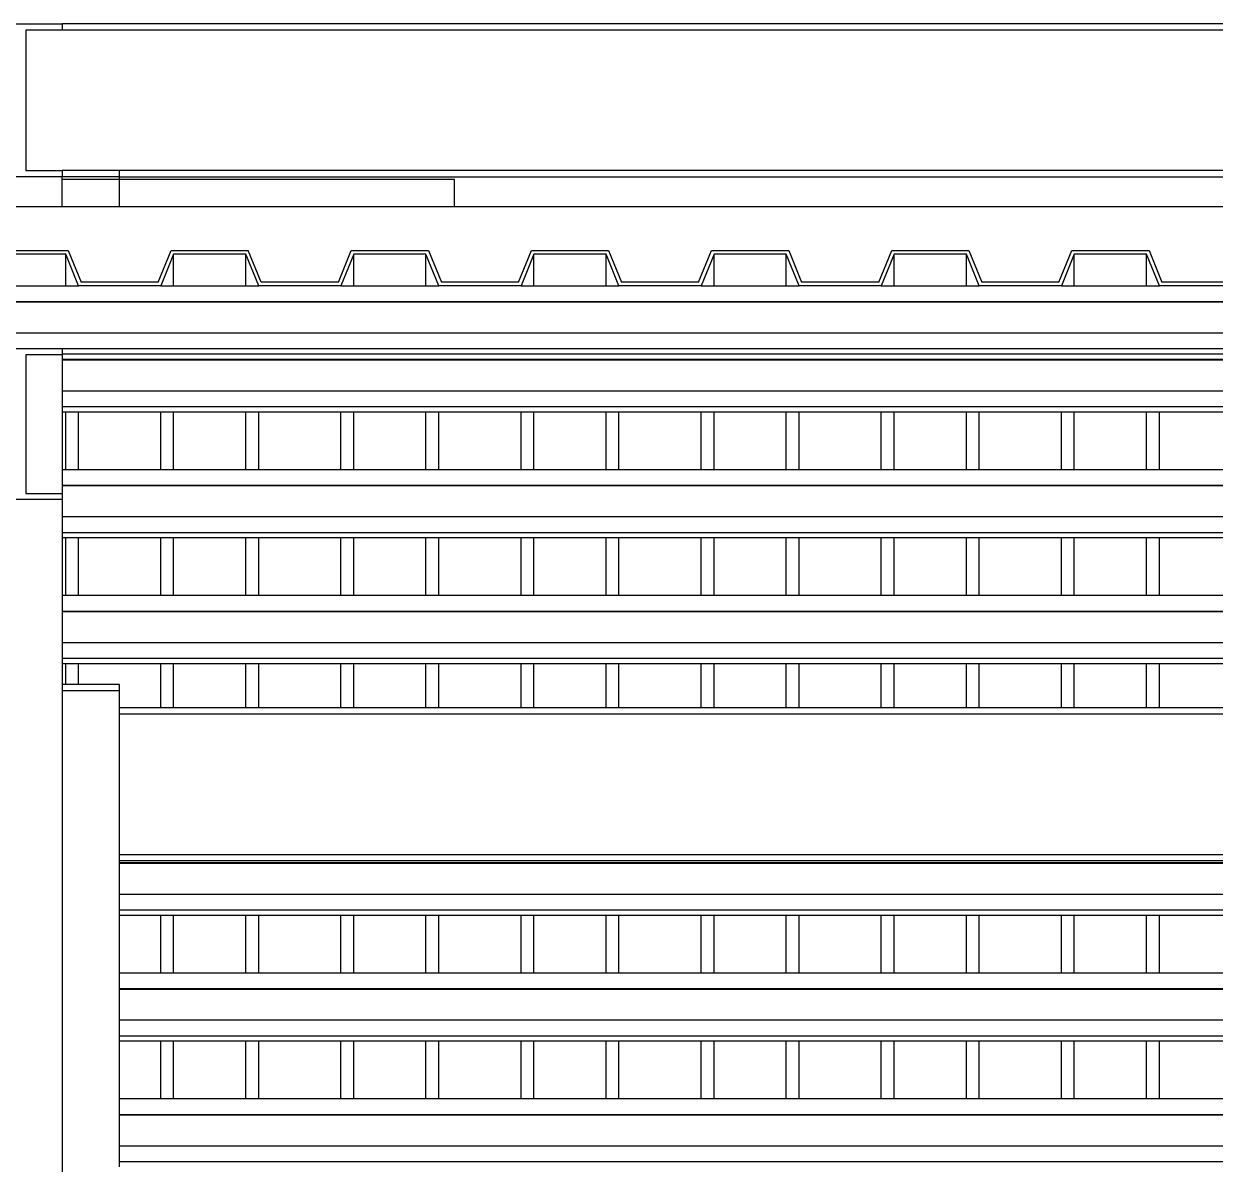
# Model space of a CAD drawing. Extents: x -92 to 92, y -11 to 21.
# Drawn here: x -62.209 to -60.341, y 16.211 to 17.998 of the extents above; entities that cross this region are included whole.
import ezdxf

# ---------------------------------------------------------------- set-up
doc = ezdxf.new("R2010")
doc.units = 0
doc.layers.get('0').update_dxf_attribs({"linetype": 'CONTINUOUS'})

msp = doc.modelspace()

# ---------------------------------------------------------------- linework, layer by layer
for p, q in [((-62.2687, 17.9984), (-62.1487, 17.9984)), ((-62.1487, 17.9886), (-62.2056, 17.9886)), ((-62.2056, 17.9886), (-62.2056, 17.7682)), ((-62.1487, 17.9984), (-62.1487, 17.9886)), ((-58.5187, 17.9984), (-62.1487, 17.9984)), ((-58.5187, 17.9886), (-62.1487, 17.9886)), ((-62.2056, 17.7682), (-62.1487, 17.7682)), ((-62.1487, 17.7682), (-62.1487, 17.7584)), ((-62.0587, 17.7682), (-62.1487, 17.7682)), ((-62.0587, 17.7584), (-62.0587, 17.7682)), ((-58.5187, 17.7682), (-62.0587, 17.7682)), ((-62.1487, 17.7584), (-62.2687, 17.7584)), ((-62.1487, 17.7541), (-62.1487, 17.7584)), ((-62.0587, 17.7584), (-62.1487, 17.7584)), ((-62.0587, 17.7541), (-62.1487, 17.7541)), ((-62.1487, 17.7119), (-62.1487, 17.7541)), ((-62.0587, 17.7584), (-58.5187, 17.7584)), ((-62.0587, 17.7541), (-62.0587, 17.7584)), ((-61.5337, 17.7541), (-62.0587, 17.7541)), ((-62.0587, 17.7119), (-62.0587, 17.7541)), ((-61.5337, 17.7119), (-61.5337, 17.7541)), ((-62.2687, 17.7119), (-62.1487, 17.7119)), ((-62.1487, 17.7119), (-62.0587, 17.7119)), ((-62.0587, 17.7119), (-61.5337, 17.7119)), ((-61.5337, 17.7119), (-59.5772, 17.7119)), ((-62.2602, 17.6428), (-62.1391, 17.6428)), ((-62.143, 17.6372), (-62.2562, 17.6372)), ((-62.143, 17.5879), (-62.143, 17.6372)), ((-62.1229, 17.5879), (-62.143, 17.6372)), ((-62.1391, 17.6428), (-62.1189, 17.5935)), ((-61.9979, 17.5935), (-61.9777, 17.6428)), ((-61.9738, 17.6372), (-61.994, 17.5879)), ((-61.9777, 17.6428), (-61.8567, 17.6428)), ((-61.9738, 17.5879), (-61.9738, 17.6372)), ((-61.8606, 17.6372), (-61.9738, 17.6372)), ((-61.8606, 17.5879), (-61.8606, 17.6372)), ((-61.8404, 17.5879), (-61.8606, 17.6372)), ((-61.8365, 17.5935), (-61.8567, 17.6428)), ((-61.7155, 17.5935), (-61.6953, 17.6428)), ((-61.6914, 17.6372), (-61.7116, 17.5879)), ((-61.6953, 17.6428), (-61.5743, 17.6428)), ((-61.6914, 17.5879), (-61.6914, 17.6372)), ((-61.5782, 17.6372), (-61.6914, 17.6372)), ((-61.5782, 17.5879), (-61.5782, 17.6372)), ((-61.558, 17.5879), (-61.5782, 17.6372)), ((-61.5743, 17.6428), (-61.5541, 17.5935)), ((-61.4331, 17.5935), (-61.4129, 17.6428)), ((-61.409, 17.6372), (-61.4292, 17.5879)), ((-61.4129, 17.6428), (-61.2919, 17.6428)), ((-61.409, 17.5879), (-61.409, 17.6372)), ((-61.2958, 17.6372), (-61.409, 17.6372)), ((-61.2958, 17.5879), (-61.2958, 17.6372)), ((-61.2756, 17.5879), (-61.2958, 17.6372)), ((-61.2919, 17.6428), (-61.2717, 17.5935)), ((-61.1507, 17.5935), (-61.1305, 17.6428)), ((-61.1266, 17.6372), (-61.1468, 17.5879)), ((-61.1305, 17.6428), (-61.0095, 17.6428)), ((-61.1266, 17.5879), (-61.1266, 17.6372)), ((-61.0134, 17.6372), (-61.1266, 17.6372)), ((-61.0134, 17.5879), (-61.0134, 17.6372)), ((-60.9932, 17.5879), (-61.0134, 17.6372)), ((-61.0095, 17.6428), (-60.9893, 17.5935)), ((-60.8683, 17.5935), (-60.8481, 17.6428)), ((-60.8442, 17.6372), (-60.8644, 17.5879)), ((-60.8481, 17.6428), (-60.7271, 17.6428)), ((-60.8442, 17.5879), (-60.8442, 17.6372)), ((-60.731, 17.6372), (-60.8442, 17.6372)), ((-60.731, 17.5879), (-60.731, 17.6372)), ((-60.7108, 17.5879), (-60.731, 17.6372)), ((-60.7271, 17.6428), (-60.7069, 17.5935)), ((-60.5858, 17.5935), (-60.5657, 17.6428)), ((-60.5618, 17.6372), (-60.5819, 17.5879)), ((-60.5657, 17.6428), (-60.4446, 17.6428)), ((-60.5618, 17.5879), (-60.5618, 17.6372)), ((-60.4485, 17.6372), (-60.5618, 17.6372)), ((-60.4485, 17.5879), (-60.4485, 17.6372)), ((-60.4284, 17.5879), (-60.4485, 17.6372)), ((-60.4446, 17.6428), (-60.4245, 17.5935)), ((-62.2562, 17.5879), (-62.143, 17.5879)), ((-62.143, 17.5879), (-62.1229, 17.5879)), ((-61.994, 17.5879), (-62.1229, 17.5879)), ((-61.9979, 17.5935), (-62.1189, 17.5935)), ((-61.994, 17.5879), (-61.9738, 17.5879)), ((-61.9738, 17.5879), (-61.8606, 17.5879)), ((-61.8606, 17.5879), (-61.8404, 17.5879)), ((-61.7116, 17.5879), (-61.8404, 17.5879)), ((-61.7155, 17.5935), (-61.8365, 17.5935)), ((-61.7116, 17.5879), (-61.6914, 17.5879)), ((-61.6914, 17.5879), (-61.5782, 17.5879)), ((-61.5782, 17.5879), (-61.558, 17.5879)), ((-61.4292, 17.5879), (-61.558, 17.5879)), ((-61.4331, 17.5935), (-61.5541, 17.5935)), ((-61.4292, 17.5879), (-61.409, 17.5879)), ((-61.409, 17.5879), (-61.2958, 17.5879)), ((-61.2958, 17.5879), (-61.2756, 17.5879)), ((-61.1468, 17.5879), (-61.2756, 17.5879)), ((-61.1507, 17.5935), (-61.2717, 17.5935)), ((-61.1468, 17.5879), (-61.1266, 17.5879)), ((-61.1266, 17.5879), (-61.0134, 17.5879)), ((-61.0134, 17.5879), (-60.9932, 17.5879)), ((-60.8644, 17.5879), (-60.9932, 17.5879)), ((-60.8683, 17.5935), (-60.9893, 17.5935)), ((-60.8644, 17.5879), (-60.8442, 17.5879)), ((-60.8442, 17.5879), (-60.731, 17.5879)), ((-60.731, 17.5879), (-60.7108, 17.5879)), ((-60.5819, 17.5879), (-60.7108, 17.5879)), ((-60.5858, 17.5935), (-60.7069, 17.5935)), ((-60.5819, 17.5879), (-60.5618, 17.5879)), ((-60.5618, 17.5879), (-60.4485, 17.5879)), ((-60.4485, 17.5879), (-60.4284, 17.5879)), ((-60.2995, 17.5879), (-60.4284, 17.5879)), ((-60.3034, 17.5935), (-60.4245, 17.5935)), ((-64.9532, 17.5632), (-47.2687, 17.5632)), ((-64.9532, 17.5624), (-47.2687, 17.5624)), ((-64.9532, 17.5139), (-47.2687, 17.5139)), ((-62.2687, 17.4892), (-62.1487, 17.4892)), ((-62.1487, 17.4892), (-62.1487, 17.481)), ((-62.1487, 17.4892), (-58.5187, 17.4892)), ((-62.1487, 17.4796), (-62.2056, 17.4796)), ((-62.2056, 17.4796), (-62.2056, 17.2622)), ((-62.1487, 17.481), (-58.5187, 17.481)), ((-62.1487, 17.481), (-62.1487, 17.4796)), ((-62.1487, 17.4796), (-62.1487, 17.4725)), ((-62.1487, 17.4725), (-58.5187, 17.4725)), ((-62.1487, 17.4725), (-62.1487, 17.4717)), ((-62.1487, 17.4717), (-58.5187, 17.4717)), ((-62.1487, 17.4717), (-62.1487, 17.4232)), ((-62.1487, 17.4232), (-58.5187, 17.4232)), ((-62.1487, 17.4232), (-62.1487, 17.3985)), ((-62.1487, 17.3985), (-58.5187, 17.3985)), ((-62.1487, 17.3985), (-62.1487, 17.3903)), ((-62.1487, 17.3903), (-62.143, 17.3903)), ((-62.1487, 17.3903), (-62.1487, 17.2999)), ((-62.143, 17.2999), (-62.143, 17.3903)), ((-62.143, 17.3903), (-62.1229, 17.3903)), ((-62.1229, 17.2999), (-62.1229, 17.3903)), ((-62.1229, 17.3903), (-61.994, 17.3903)), ((-61.994, 17.2999), (-61.994, 17.3903)), ((-61.994, 17.3903), (-61.9738, 17.3903)), ((-61.9738, 17.2999), (-61.9738, 17.3903)), ((-61.9738, 17.3903), (-61.8606, 17.3903)), ((-61.8606, 17.2999), (-61.8606, 17.3903)), ((-61.8606, 17.3903), (-61.8404, 17.3903)), ((-61.8404, 17.2999), (-61.8404, 17.3903)), ((-61.8404, 17.3903), (-61.7116, 17.3903)), ((-61.7116, 17.2999), (-61.7116, 17.3903)), ((-61.7116, 17.3903), (-61.6914, 17.3903)), ((-61.6914, 17.2999), (-61.6914, 17.3903)), ((-61.6914, 17.3903), (-61.5782, 17.3903)), ((-61.5782, 17.2999), (-61.5782, 17.3903)), ((-61.5782, 17.3903), (-61.558, 17.3903)), ((-61.558, 17.2999), (-61.558, 17.3903)), ((-61.558, 17.3903), (-61.4292, 17.3903)), ((-61.4292, 17.2999), (-61.4292, 17.3903)), ((-61.4292, 17.3903), (-61.409, 17.3903)), ((-61.409, 17.2999), (-61.409, 17.3903)), ((-61.409, 17.3903), (-61.2958, 17.3903)), ((-61.2958, 17.2999), (-61.2958, 17.3903)), ((-61.2958, 17.3903), (-61.2756, 17.3903)), ((-61.2756, 17.2999), (-61.2756, 17.3903)), ((-61.2756, 17.3903), (-61.1468, 17.3903)), ((-61.1468, 17.2999), (-61.1468, 17.3903)), ((-61.1468, 17.3903), (-61.1266, 17.3903)), ((-61.1266, 17.2999), (-61.1266, 17.3903)), ((-61.1266, 17.3903), (-61.0134, 17.3903)), ((-61.0134, 17.2999), (-61.0134, 17.3903)), ((-61.0134, 17.3903), (-60.9932, 17.3903)), ((-60.9932, 17.2999), (-60.9932, 17.3903)), ((-60.9932, 17.3903), (-60.8644, 17.3903)), ((-60.8644, 17.2999), (-60.8644, 17.3903)), ((-60.8644, 17.3903), (-60.8442, 17.3903)), ((-60.8442, 17.2999), (-60.8442, 17.3903)), ((-60.8442, 17.3903), (-60.731, 17.3903)), ((-60.731, 17.2999), (-60.731, 17.3903)), ((-60.731, 17.3903), (-60.7108, 17.3903)), ((-60.7108, 17.2999), (-60.7108, 17.3903)), ((-60.7108, 17.3903), (-60.5819, 17.3903)), ((-60.5819, 17.2999), (-60.5819, 17.3903)), ((-60.5819, 17.3903), (-60.5618, 17.3903)), ((-60.5618, 17.2999), (-60.5618, 17.3903)), ((-60.5618, 17.3903), (-60.4485, 17.3903)), ((-60.4485, 17.2999), (-60.4485, 17.3903)), ((-60.4485, 17.3903), (-60.4284, 17.3903)), ((-60.4284, 17.2999), (-60.4284, 17.3903)), ((-60.4284, 17.3903), (-60.2995, 17.3903)), ((-62.1487, 17.2999), (-62.1487, 17.2752)), ((-62.1487, 17.2999), (-62.143, 17.2999)), ((-62.143, 17.2999), (-62.1229, 17.2999)), ((-62.1229, 17.2999), (-61.994, 17.2999)), ((-61.994, 17.2999), (-61.9738, 17.2999)), ((-61.9738, 17.2999), (-61.8606, 17.2999)), ((-61.8606, 17.2999), (-61.8404, 17.2999)), ((-61.8404, 17.2999), (-61.7116, 17.2999)), ((-61.7116, 17.2999), (-61.6914, 17.2999)), ((-61.6914, 17.2999), (-61.5782, 17.2999)), ((-61.5782, 17.2999), (-61.558, 17.2999)), ((-61.558, 17.2999), (-61.4292, 17.2999)), ((-61.4292, 17.2999), (-61.409, 17.2999)), ((-61.409, 17.2999), (-61.2958, 17.2999)), ((-61.2958, 17.2999), (-61.2756, 17.2999)), ((-61.2756, 17.2999), (-61.1468, 17.2999)), ((-61.1468, 17.2999), (-61.1266, 17.2999)), ((-61.1266, 17.2999), (-61.0134, 17.2999)), ((-61.0134, 17.2999), (-60.9932, 17.2999)), ((-60.9932, 17.2999), (-60.8644, 17.2999)), ((-60.8644, 17.2999), (-60.8442, 17.2999)), ((-60.8442, 17.2999), (-60.731, 17.2999)), ((-60.731, 17.2999), (-60.7108, 17.2999)), ((-60.7108, 17.2999), (-60.5819, 17.2999)), ((-60.5819, 17.2999), (-60.5618, 17.2999)), ((-60.5618, 17.2999), (-60.4485, 17.2999)), ((-60.4485, 17.2999), (-60.4284, 17.2999)), ((-60.4284, 17.2999), (-60.2995, 17.2999)), ((-62.2056, 17.2622), (-62.1487, 17.2622)), ((-62.1487, 17.2752), (-58.5187, 17.2752)), ((-62.1487, 17.2752), (-62.1487, 17.2744)), ((-62.1487, 17.2744), (-58.5187, 17.2744)), ((-62.1487, 17.2744), (-62.1487, 17.2622)), ((-62.1487, 17.2622), (-62.1487, 17.2525)), ((-62.1487, 17.2525), (-62.2687, 17.2525)), ((-62.1487, 17.2525), (-62.1487, 17.2259)), ((-62.1487, 17.2259), (-58.5187, 17.2259)), ((-62.1487, 17.2259), (-62.1487, 17.2012)), ((-62.1487, 17.2012), (-58.5187, 17.2012)), ((-62.1487, 17.2012), (-62.1487, 17.193)), ((-62.1487, 17.193), (-62.143, 17.193)), ((-62.1487, 17.193), (-62.1487, 17.1026)), ((-62.143, 17.1026), (-62.143, 17.193)), ((-62.143, 17.193), (-62.1229, 17.193)), ((-62.1229, 17.1026), (-62.1229, 17.193)), ((-62.1229, 17.193), (-61.994, 17.193)), ((-61.994, 17.1026), (-61.994, 17.193)), ((-61.994, 17.193), (-61.9738, 17.193)), ((-61.9738, 17.1026), (-61.9738, 17.193)), ((-61.9738, 17.193), (-61.8606, 17.193)), ((-61.8606, 17.1026), (-61.8606, 17.193)), ((-61.8606, 17.193), (-61.8404, 17.193)), ((-61.8404, 17.1026), (-61.8404, 17.193)), ((-61.8404, 17.193), (-61.7116, 17.193)), ((-61.7116, 17.1026), (-61.7116, 17.193)), ((-61.7116, 17.193), (-61.6914, 17.193)), ((-61.6914, 17.1026), (-61.6914, 17.193)), ((-61.6914, 17.193), (-61.5782, 17.193)), ((-61.5782, 17.1026), (-61.5782, 17.193)), ((-61.5782, 17.193), (-61.558, 17.193)), ((-61.558, 17.1026), (-61.558, 17.193)), ((-61.558, 17.193), (-61.4292, 17.193)), ((-61.4292, 17.1026), (-61.4292, 17.193)), ((-61.4292, 17.193), (-61.409, 17.193)), ((-61.409, 17.1026), (-61.409, 17.193)), ((-61.409, 17.193), (-61.2958, 17.193)), ((-61.2958, 17.1026), (-61.2958, 17.193)), ((-61.2958, 17.193), (-61.2756, 17.193)), ((-61.2756, 17.1026), (-61.2756, 17.193)), ((-61.2756, 17.193), (-61.1468, 17.193)), ((-61.1468, 17.1026), (-61.1468, 17.193)), ((-61.1468, 17.193), (-61.1266, 17.193)), ((-61.1266, 17.1026), (-61.1266, 17.193)), ((-61.1266, 17.193), (-61.0134, 17.193)), ((-61.0134, 17.1026), (-61.0134, 17.193)), ((-61.0134, 17.193), (-60.9932, 17.193)), ((-60.9932, 17.1026), (-60.9932, 17.193)), ((-60.9932, 17.193), (-60.8644, 17.193)), ((-60.8644, 17.1026), (-60.8644, 17.193)), ((-60.8644, 17.193), (-60.8442, 17.193)), ((-60.8442, 17.1026), (-60.8442, 17.193)), ((-60.8442, 17.193), (-60.731, 17.193)), ((-60.731, 17.1026), (-60.731, 17.193)), ((-60.731, 17.193), (-60.7108, 17.193)), ((-60.7108, 17.1026), (-60.7108, 17.193)), ((-60.7108, 17.193), (-60.5819, 17.193)), ((-60.5819, 17.1026), (-60.5819, 17.193)), ((-60.5819, 17.193), (-60.5618, 17.193)), ((-60.5618, 17.1026), (-60.5618, 17.193)), ((-60.5618, 17.193), (-60.4485, 17.193)), ((-60.4485, 17.1026), (-60.4485, 17.193)), ((-60.4485, 17.193), (-60.4284, 17.193)), ((-60.4284, 17.1026), (-60.4284, 17.193)), ((-60.4284, 17.193), (-60.2995, 17.193)), ((-62.1487, 17.1026), (-62.143, 17.1026)), ((-62.1487, 17.1026), (-62.1487, 17.0779)), ((-62.143, 17.1026), (-62.1229, 17.1026)), ((-62.1229, 17.1026), (-61.994, 17.1026)), ((-61.994, 17.1026), (-61.9738, 17.1026)), ((-61.9738, 17.1026), (-61.8606, 17.1026)), ((-61.8606, 17.1026), (-61.8404, 17.1026)), ((-61.8404, 17.1026), (-61.7116, 17.1026)), ((-61.7116, 17.1026), (-61.6914, 17.1026)), ((-61.6914, 17.1026), (-61.5782, 17.1026)), ((-61.5782, 17.1026), (-61.558, 17.1026)), ((-61.558, 17.1026), (-61.4292, 17.1026)), ((-61.4292, 17.1026), (-61.409, 17.1026)), ((-61.409, 17.1026), (-61.2958, 17.1026)), ((-61.2958, 17.1026), (-61.2756, 17.1026)), ((-61.2756, 17.1026), (-61.1468, 17.1026)), ((-61.1468, 17.1026), (-61.1266, 17.1026)), ((-61.1266, 17.1026), (-61.0134, 17.1026)), ((-61.0134, 17.1026), (-60.9932, 17.1026)), ((-60.9932, 17.1026), (-60.8644, 17.1026)), ((-60.8644, 17.1026), (-60.8442, 17.1026)), ((-60.8442, 17.1026), (-60.731, 17.1026)), ((-60.731, 17.1026), (-60.7108, 17.1026)), ((-60.7108, 17.1026), (-60.5819, 17.1026)), ((-60.5819, 17.1026), (-60.5618, 17.1026)), ((-60.5618, 17.1026), (-60.4485, 17.1026)), ((-60.4485, 17.1026), (-60.4284, 17.1026)), ((-60.4284, 17.1026), (-60.2995, 17.1026)), ((-62.1487, 17.0779), (-58.5187, 17.0779)), ((-62.1487, 17.0779), (-62.1487, 17.0771)), ((-62.1487, 17.0771), (-58.5187, 17.0771)), ((-62.1487, 17.0771), (-62.1487, 17.0286)), ((-62.1487, 17.0286), (-58.5187, 17.0286)), ((-62.1487, 17.0286), (-62.1487, 17.0039)), ((-62.1487, 17.0039), (-58.5187, 17.0039)), ((-62.1487, 17.0039), (-62.1487, 16.9957)), ((-62.1487, 16.9957), (-62.143, 16.9957)), ((-62.1487, 16.9957), (-62.1487, 16.9626)), ((-62.143, 16.9626), (-62.143, 16.9957)), ((-62.143, 16.9957), (-62.1229, 16.9957)), ((-62.1229, 16.9626), (-62.1229, 16.9957)), ((-62.1229, 16.9957), (-61.994, 16.9957)), ((-61.994, 16.9261), (-61.994, 16.9957)), ((-61.994, 16.9957), (-61.9738, 16.9957)), ((-61.9738, 16.9261), (-61.9738, 16.9957)), ((-61.9738, 16.9957), (-61.8606, 16.9957)), ((-61.8606, 16.9261), (-61.8606, 16.9957)), ((-61.8606, 16.9957), (-61.8404, 16.9957)), ((-61.8404, 16.9261), (-61.8404, 16.9957)), ((-61.8404, 16.9957), (-61.7116, 16.9957)), ((-61.7116, 16.9261), (-61.7116, 16.9957)), ((-61.7116, 16.9957), (-61.6914, 16.9957)), ((-61.6914, 16.9261), (-61.6914, 16.9957)), ((-61.6914, 16.9957), (-61.5782, 16.9957)), ((-61.5782, 16.9261), (-61.5782, 16.9957)), ((-61.5782, 16.9957), (-61.558, 16.9957)), ((-61.558, 16.9261), (-61.558, 16.9957)), ((-61.558, 16.9957), (-61.4292, 16.9957)), ((-61.4292, 16.9261), (-61.4292, 16.9957)), ((-61.4292, 16.9957), (-61.409, 16.9957)), ((-61.409, 16.9261), (-61.409, 16.9957)), ((-61.409, 16.9957), (-61.2958, 16.9957)), ((-61.2958, 16.9261), (-61.2958, 16.9957)), ((-61.2958, 16.9957), (-61.2756, 16.9957)), ((-61.2756, 16.9261), (-61.2756, 16.9957)), ((-61.2756, 16.9957), (-61.1468, 16.9957)), ((-61.1468, 16.9261), (-61.1468, 16.9957)), ((-61.1468, 16.9957), (-61.1266, 16.9957)), ((-61.1266, 16.9261), (-61.1266, 16.9957)), ((-61.1266, 16.9957), (-61.0134, 16.9957)), ((-61.0134, 16.9261), (-61.0134, 16.9957)), ((-61.0134, 16.9957), (-60.9932, 16.9957)), ((-60.9932, 16.9261), (-60.9932, 16.9957)), ((-60.9932, 16.9957), (-60.8644, 16.9957)), ((-60.8644, 16.9261), (-60.8644, 16.9957)), ((-60.8644, 16.9957), (-60.8442, 16.9957)), ((-60.8442, 16.9261), (-60.8442, 16.9957)), ((-60.8442, 16.9957), (-60.731, 16.9957)), ((-60.731, 16.9261), (-60.731, 16.9957)), ((-60.731, 16.9957), (-60.7108, 16.9957)), ((-60.7108, 16.9261), (-60.7108, 16.9957)), ((-60.7108, 16.9957), (-60.5819, 16.9957)), ((-60.5819, 16.9261), (-60.5819, 16.9957)), ((-60.5819, 16.9957), (-60.5618, 16.9957)), ((-60.5618, 16.9261), (-60.5618, 16.9957)), ((-60.5618, 16.9957), (-60.4485, 16.9957)), ((-60.4485, 16.9261), (-60.4485, 16.9957)), ((-60.4485, 16.9957), (-60.4284, 16.9957)), ((-60.4284, 16.9261), (-60.4284, 16.9957)), ((-60.4284, 16.9957), (-60.2995, 16.9957)), ((-62.143, 16.9626), (-62.1487, 16.9626)), ((-62.1487, 16.9626), (-62.1487, 16.9528)), ((-62.1229, 16.9626), (-62.143, 16.9626)), ((-62.0587, 16.9626), (-62.1229, 16.9626)), ((-62.0587, 16.9528), (-62.0587, 16.9626)), ((-62.0587, 16.9528), (-62.1487, 16.9528)), ((-62.1487, 16.9528), (-62.1487, 16.9527)), ((-62.1487, 16.9527), (-62.1487, 14.3841)), ((-62.0587, 16.9527), (-62.1487, 16.9527)), ((-62.0587, 16.9527), (-62.0587, 16.9528)), ((-62.0587, 16.9261), (-62.0587, 16.9527)), ((-61.994, 16.9261), (-62.0587, 16.9261)), ((-62.0587, 16.9163), (-62.0587, 16.9261)), ((-61.9738, 16.9261), (-61.994, 16.9261)), ((-61.8606, 16.9261), (-61.9738, 16.9261)), ((-61.8404, 16.9261), (-61.8606, 16.9261)), ((-61.7116, 16.9261), (-61.8404, 16.9261)), ((-61.6914, 16.9261), (-61.7116, 16.9261)), ((-61.5782, 16.9261), (-61.6914, 16.9261)), ((-61.558, 16.9261), (-61.5782, 16.9261)), ((-61.4292, 16.9261), (-61.558, 16.9261)), ((-61.409, 16.9261), (-61.4292, 16.9261)), ((-61.2958, 16.9261), (-61.409, 16.9261)), ((-61.2756, 16.9261), (-61.2958, 16.9261)), ((-61.1468, 16.9261), (-61.2756, 16.9261)), ((-61.1266, 16.9261), (-61.1468, 16.9261)), ((-61.0134, 16.9261), (-61.1266, 16.9261)), ((-60.9932, 16.9261), (-61.0134, 16.9261)), ((-60.8644, 16.9261), (-60.9932, 16.9261)), ((-60.8442, 16.9261), (-60.8644, 16.9261)), ((-60.731, 16.9261), (-60.8442, 16.9261)), ((-60.7108, 16.9261), (-60.731, 16.9261)), ((-60.5819, 16.9261), (-60.7108, 16.9261)), ((-60.5618, 16.9261), (-60.5819, 16.9261)), ((-60.4485, 16.9261), (-60.5618, 16.9261)), ((-60.4284, 16.9261), (-60.4485, 16.9261)), ((-60.2995, 16.9261), (-60.4284, 16.9261)), ((-58.5187, 16.9163), (-62.0587, 16.9163)), ((-62.0587, 16.6959), (-62.0587, 16.9163)), ((-58.5187, 16.6959), (-62.0587, 16.6959)), ((-62.0587, 16.6861), (-62.0587, 16.6959)), ((-58.5187, 16.6861), (-62.0587, 16.6861)), ((-62.0587, 16.6834), (-62.0587, 16.6861)), ((-62.0587, 16.6834), (-58.5187, 16.6834)), ((-62.0587, 16.6825), (-62.0587, 16.6834)), ((-62.0587, 16.6825), (-58.5187, 16.6825)), ((-62.0587, 16.6341), (-62.0587, 16.6825)), ((-62.0587, 16.6341), (-58.5187, 16.6341)), ((-62.0587, 16.6094), (-62.0587, 16.6341)), ((-62.0587, 16.6094), (-58.5187, 16.6094)), ((-62.0587, 16.6012), (-62.0587, 16.6094)), ((-62.0587, 16.6012), (-61.994, 16.6012)), ((-62.0587, 16.5108), (-62.0587, 16.6012)), ((-61.994, 16.5108), (-61.994, 16.6012)), ((-61.994, 16.6012), (-61.9738, 16.6012)), ((-61.9738, 16.5108), (-61.9738, 16.6012)), ((-61.9738, 16.6012), (-61.8606, 16.6012)), ((-61.8606, 16.5108), (-61.8606, 16.6012)), ((-61.8606, 16.6012), (-61.8404, 16.6012)), ((-61.8404, 16.5108), (-61.8404, 16.6012)), ((-61.8404, 16.6012), (-61.7116, 16.6012)), ((-61.7116, 16.5108), (-61.7116, 16.6012)), ((-61.7116, 16.6012), (-61.6914, 16.6012)), ((-61.6914, 16.5108), (-61.6914, 16.6012)), ((-61.6914, 16.6012), (-61.5782, 16.6012)), ((-61.5782, 16.5108), (-61.5782, 16.6012)), ((-61.5782, 16.6012), (-61.558, 16.6012)), ((-61.558, 16.5108), (-61.558, 16.6012)), ((-61.558, 16.6012), (-61.4292, 16.6012)), ((-61.4292, 16.5108), (-61.4292, 16.6012)), ((-61.4292, 16.6012), (-61.409, 16.6012)), ((-61.409, 16.5108), (-61.409, 16.6012)), ((-61.409, 16.6012), (-61.2958, 16.6012)), ((-61.2958, 16.5108), (-61.2958, 16.6012)), ((-61.2958, 16.6012), (-61.2756, 16.6012)), ((-61.2756, 16.5108), (-61.2756, 16.6012)), ((-61.2756, 16.6012), (-61.1468, 16.6012)), ((-61.1468, 16.5108), (-61.1468, 16.6012)), ((-61.1468, 16.6012), (-61.1266, 16.6012)), ((-61.1266, 16.5108), (-61.1266, 16.6012)), ((-61.1266, 16.6012), (-61.0134, 16.6012)), ((-61.0134, 16.5108), (-61.0134, 16.6012)), ((-61.0134, 16.6012), (-60.9932, 16.6012)), ((-60.9932, 16.5108), (-60.9932, 16.6012)), ((-60.9932, 16.6012), (-60.8644, 16.6012)), ((-60.8644, 16.5108), (-60.8644, 16.6012)), ((-60.8644, 16.6012), (-60.8442, 16.6012)), ((-60.8442, 16.5108), (-60.8442, 16.6012)), ((-60.8442, 16.6012), (-60.731, 16.6012)), ((-60.731, 16.5108), (-60.731, 16.6012)), ((-60.731, 16.6012), (-60.7108, 16.6012)), ((-60.7108, 16.5108), (-60.7108, 16.6012)), ((-60.7108, 16.6012), (-60.5819, 16.6012)), ((-60.5819, 16.5108), (-60.5819, 16.6012)), ((-60.5819, 16.6012), (-60.5618, 16.6012)), ((-60.5618, 16.5108), (-60.5618, 16.6012)), ((-60.5618, 16.6012), (-60.4485, 16.6012)), ((-60.4485, 16.5108), (-60.4485, 16.6012)), ((-60.4485, 16.6012), (-60.4284, 16.6012)), ((-60.4284, 16.5108), (-60.4284, 16.6012)), ((-60.4284, 16.6012), (-60.2995, 16.6012)), ((-62.0587, 16.5108), (-61.994, 16.5108)), ((-62.0587, 16.4861), (-62.0587, 16.5108)), ((-61.994, 16.5108), (-61.9738, 16.5108)), ((-61.9738, 16.5108), (-61.8606, 16.5108)), ((-61.8606, 16.5108), (-61.8404, 16.5108)), ((-61.8404, 16.5108), (-61.7116, 16.5108)), ((-61.7116, 16.5108), (-61.6914, 16.5108)), ((-61.6914, 16.5108), (-61.5782, 16.5108)), ((-61.5782, 16.5108), (-61.558, 16.5108)), ((-61.558, 16.5108), (-61.4292, 16.5108)), ((-61.4292, 16.5108), (-61.409, 16.5108)), ((-61.409, 16.5108), (-61.2958, 16.5108)), ((-61.2958, 16.5108), (-61.2756, 16.5108)), ((-61.2756, 16.5108), (-61.1468, 16.5108)), ((-61.1468, 16.5108), (-61.1266, 16.5108)), ((-61.1266, 16.5108), (-61.0134, 16.5108)), ((-61.0134, 16.5108), (-60.9932, 16.5108)), ((-60.9932, 16.5108), (-60.8644, 16.5108)), ((-60.8644, 16.5108), (-60.8442, 16.5108)), ((-60.8442, 16.5108), (-60.731, 16.5108)), ((-60.731, 16.5108), (-60.7108, 16.5108)), ((-60.7108, 16.5108), (-60.5819, 16.5108)), ((-60.5819, 16.5108), (-60.5618, 16.5108)), ((-60.5618, 16.5108), (-60.4485, 16.5108)), ((-60.4485, 16.5108), (-60.4284, 16.5108)), ((-60.4284, 16.5108), (-60.2995, 16.5108)), ((-62.0587, 16.4861), (-58.5187, 16.4861)), ((-62.0587, 16.4853), (-62.0587, 16.4861)), ((-62.0587, 16.4853), (-58.5187, 16.4853)), ((-62.0587, 16.4368), (-62.0587, 16.4853)), ((-62.0587, 16.4368), (-58.5187, 16.4368)), ((-62.0587, 16.4121), (-62.0587, 16.4368)), ((-62.0587, 16.4121), (-58.5187, 16.4121)), ((-62.0587, 16.4039), (-62.0587, 16.4121)), ((-62.0587, 16.4039), (-61.994, 16.4039)), ((-62.0587, 16.3135), (-62.0587, 16.4039)), ((-61.994, 16.3135), (-61.994, 16.4039)), ((-61.994, 16.4039), (-61.9738, 16.4039)), ((-61.9738, 16.3135), (-61.9738, 16.4039)), ((-61.9738, 16.4039), (-61.8606, 16.4039)), ((-61.8606, 16.3135), (-61.8606, 16.4039)), ((-61.8606, 16.4039), (-61.8404, 16.4039)), ((-61.8404, 16.3135), (-61.8404, 16.4039)), ((-61.8404, 16.4039), (-61.7116, 16.4039)), ((-61.7116, 16.3135), (-61.7116, 16.4039)), ((-61.7116, 16.4039), (-61.6914, 16.4039)), ((-61.6914, 16.3135), (-61.6914, 16.4039)), ((-61.6914, 16.4039), (-61.5782, 16.4039)), ((-61.5782, 16.3135), (-61.5782, 16.4039)), ((-61.5782, 16.4039), (-61.558, 16.4039)), ((-61.558, 16.3135), (-61.558, 16.4039)), ((-61.558, 16.4039), (-61.4292, 16.4039)), ((-61.4292, 16.3135), (-61.4292, 16.4039)), ((-61.4292, 16.4039), (-61.409, 16.4039)), ((-61.409, 16.3135), (-61.409, 16.4039)), ((-61.409, 16.4039), (-61.2958, 16.4039)), ((-61.2958, 16.3135), (-61.2958, 16.4039)), ((-61.2958, 16.4039), (-61.2756, 16.4039)), ((-61.2756, 16.3135), (-61.2756, 16.4039)), ((-61.2756, 16.4039), (-61.1468, 16.4039)), ((-61.1468, 16.3135), (-61.1468, 16.4039)), ((-61.1468, 16.4039), (-61.1266, 16.4039)), ((-61.1266, 16.3135), (-61.1266, 16.4039)), ((-61.1266, 16.4039), (-61.0134, 16.4039)), ((-61.0134, 16.3135), (-61.0134, 16.4039)), ((-61.0134, 16.4039), (-60.9932, 16.4039)), ((-60.9932, 16.3135), (-60.9932, 16.4039)), ((-60.9932, 16.4039), (-60.8644, 16.4039)), ((-60.8644, 16.3135), (-60.8644, 16.4039)), ((-60.8644, 16.4039), (-60.8442, 16.4039)), ((-60.8442, 16.3135), (-60.8442, 16.4039)), ((-60.8442, 16.4039), (-60.731, 16.4039)), ((-60.731, 16.3135), (-60.731, 16.4039)), ((-60.731, 16.4039), (-60.7108, 16.4039)), ((-60.7108, 16.3135), (-60.7108, 16.4039)), ((-60.7108, 16.4039), (-60.5819, 16.4039)), ((-60.5819, 16.3135), (-60.5819, 16.4039)), ((-60.5819, 16.4039), (-60.5618, 16.4039)), ((-60.5618, 16.3135), (-60.5618, 16.4039)), ((-60.5618, 16.4039), (-60.4485, 16.4039)), ((-60.4485, 16.3135), (-60.4485, 16.4039)), ((-60.4485, 16.4039), (-60.4284, 16.4039)), ((-60.4284, 16.3135), (-60.4284, 16.4039)), ((-60.4284, 16.4039), (-60.2995, 16.4039)), ((-62.0587, 16.3135), (-61.994, 16.3135)), ((-62.0587, 16.2888), (-62.0587, 16.3135)), ((-61.994, 16.3135), (-61.9738, 16.3135)), ((-61.9738, 16.3135), (-61.8606, 16.3135)), ((-61.8606, 16.3135), (-61.8404, 16.3135)), ((-61.8404, 16.3135), (-61.7116, 16.3135)), ((-61.7116, 16.3135), (-61.6914, 16.3135)), ((-61.6914, 16.3135), (-61.5782, 16.3135)), ((-61.5782, 16.3135), (-61.558, 16.3135)), ((-61.558, 16.3135), (-61.4292, 16.3135)), ((-61.4292, 16.3135), (-61.409, 16.3135)), ((-61.409, 16.3135), (-61.2958, 16.3135)), ((-61.2958, 16.3135), (-61.2756, 16.3135)), ((-61.2756, 16.3135), (-61.1468, 16.3135)), ((-61.1468, 16.3135), (-61.1266, 16.3135)), ((-61.1266, 16.3135), (-61.0134, 16.3135)), ((-61.0134, 16.3135), (-60.9932, 16.3135)), ((-60.9932, 16.3135), (-60.8644, 16.3135)), ((-60.8644, 16.3135), (-60.8442, 16.3135)), ((-60.8442, 16.3135), (-60.731, 16.3135)), ((-60.731, 16.3135), (-60.7108, 16.3135)), ((-60.7108, 16.3135), (-60.5819, 16.3135)), ((-60.5819, 16.3135), (-60.5618, 16.3135)), ((-60.5618, 16.3135), (-60.4485, 16.3135)), ((-60.4485, 16.3135), (-60.4284, 16.3135)), ((-60.4284, 16.3135), (-60.2995, 16.3135)), ((-62.0587, 16.2888), (-58.5187, 16.2888)), ((-62.0587, 16.288), (-62.0587, 16.2888)), ((-62.0587, 16.288), (-58.5187, 16.288)), ((-62.0587, 16.2395), (-62.0587, 16.288)), ((-62.0587, 16.2395), (-58.5187, 16.2395)), ((-62.0587, 16.2148), (-62.0587, 16.2395)), ((-62.0587, 16.2148), (-58.5187, 16.2148)), ((-62.0587, 16.2066), (-62.0587, 16.2148))]:
    msp.add_line(p, q)

doc.saveas('drawing.dxf')
